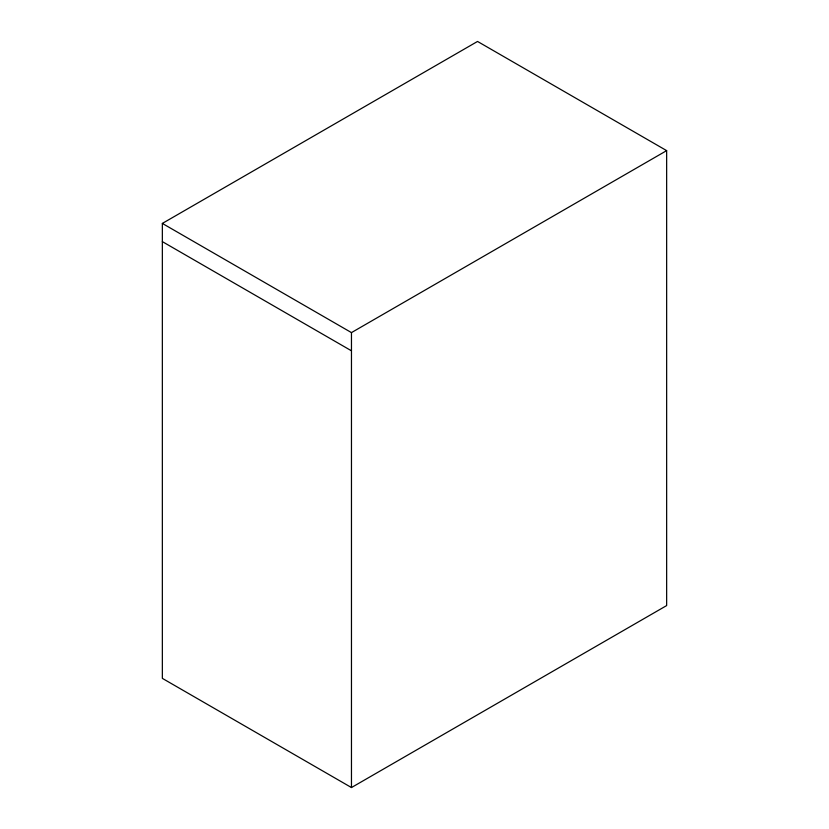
<?xml version="1.0" encoding="UTF-8"?>
<svg xmlns="http://www.w3.org/2000/svg" width="829" height="829" viewBox="0 0 829 829"><rect width="100%" height="100%" fill="white"/><g stroke="black" fill="none" stroke-linecap="round" stroke-linejoin="round"><path stroke-width="1.24" d="M162.349 223.426L477.535 41.45L666.651 150.629L666.651 605.574L351.465 787.55L162.349 678.371L162.349 223.426L351.465 332.605L666.651 150.629M162.349 241.622L351.465 350.802M351.465 332.605L351.465 787.55"/></g></svg>
